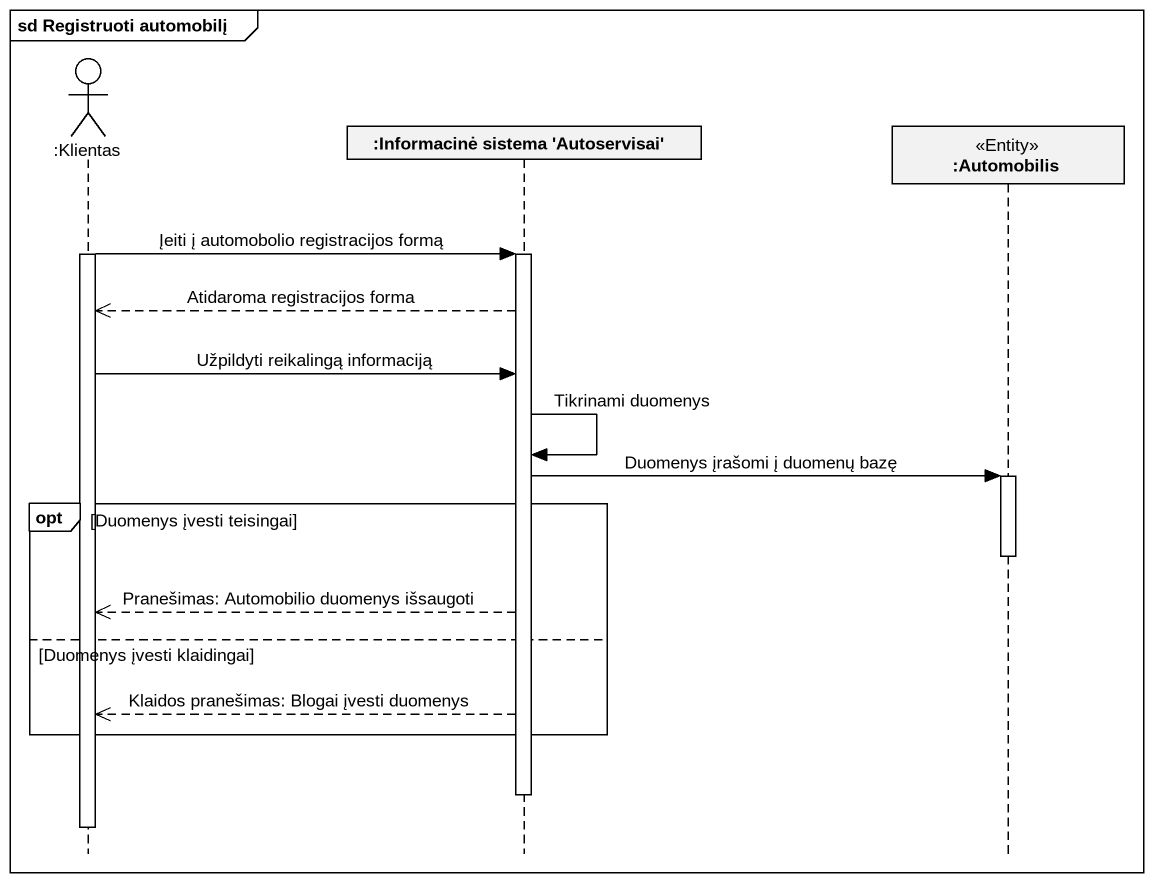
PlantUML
@startuml
mainframe sd Registruoti automobilį
hide footbox
actor ":Klientas" as Klientas
participant ":Informacinė sistema 'Autoservisai'" as Informacinė_sistema
participant ":Automobilis" as Automobilis <<Entity>>

activate Klientas
Klientas -> Informacinė_sistema : Įeiti į automobolio registracijos formą
activate Informacinė_sistema
Informacinė_sistema -->> Klientas : Atidaroma registracijos forma
Klientas -> Informacinė_sistema : Užpildyti reikalingą informaciją
Informacinė_sistema -> Informacinė_sistema : Tikrinami duomenys
Informacinė_sistema -> Automobilis : Duomenys įrašomi į duomenų bazę
activate Automobilis
opt Duomenys įvesti teisingai
  deactivate Automobilis
  Informacinė_sistema -->> Klientas : Pranešimas: Automobilio duomenys išsaugoti
else Duomenys įvesti klaidingai
  Informacinė_sistema -->> Klientas : Klaidos pranešimas: Blogai įvesti duomenys
end
deactivate Informacinė_sistema
deactivate Klientas
@enduml
